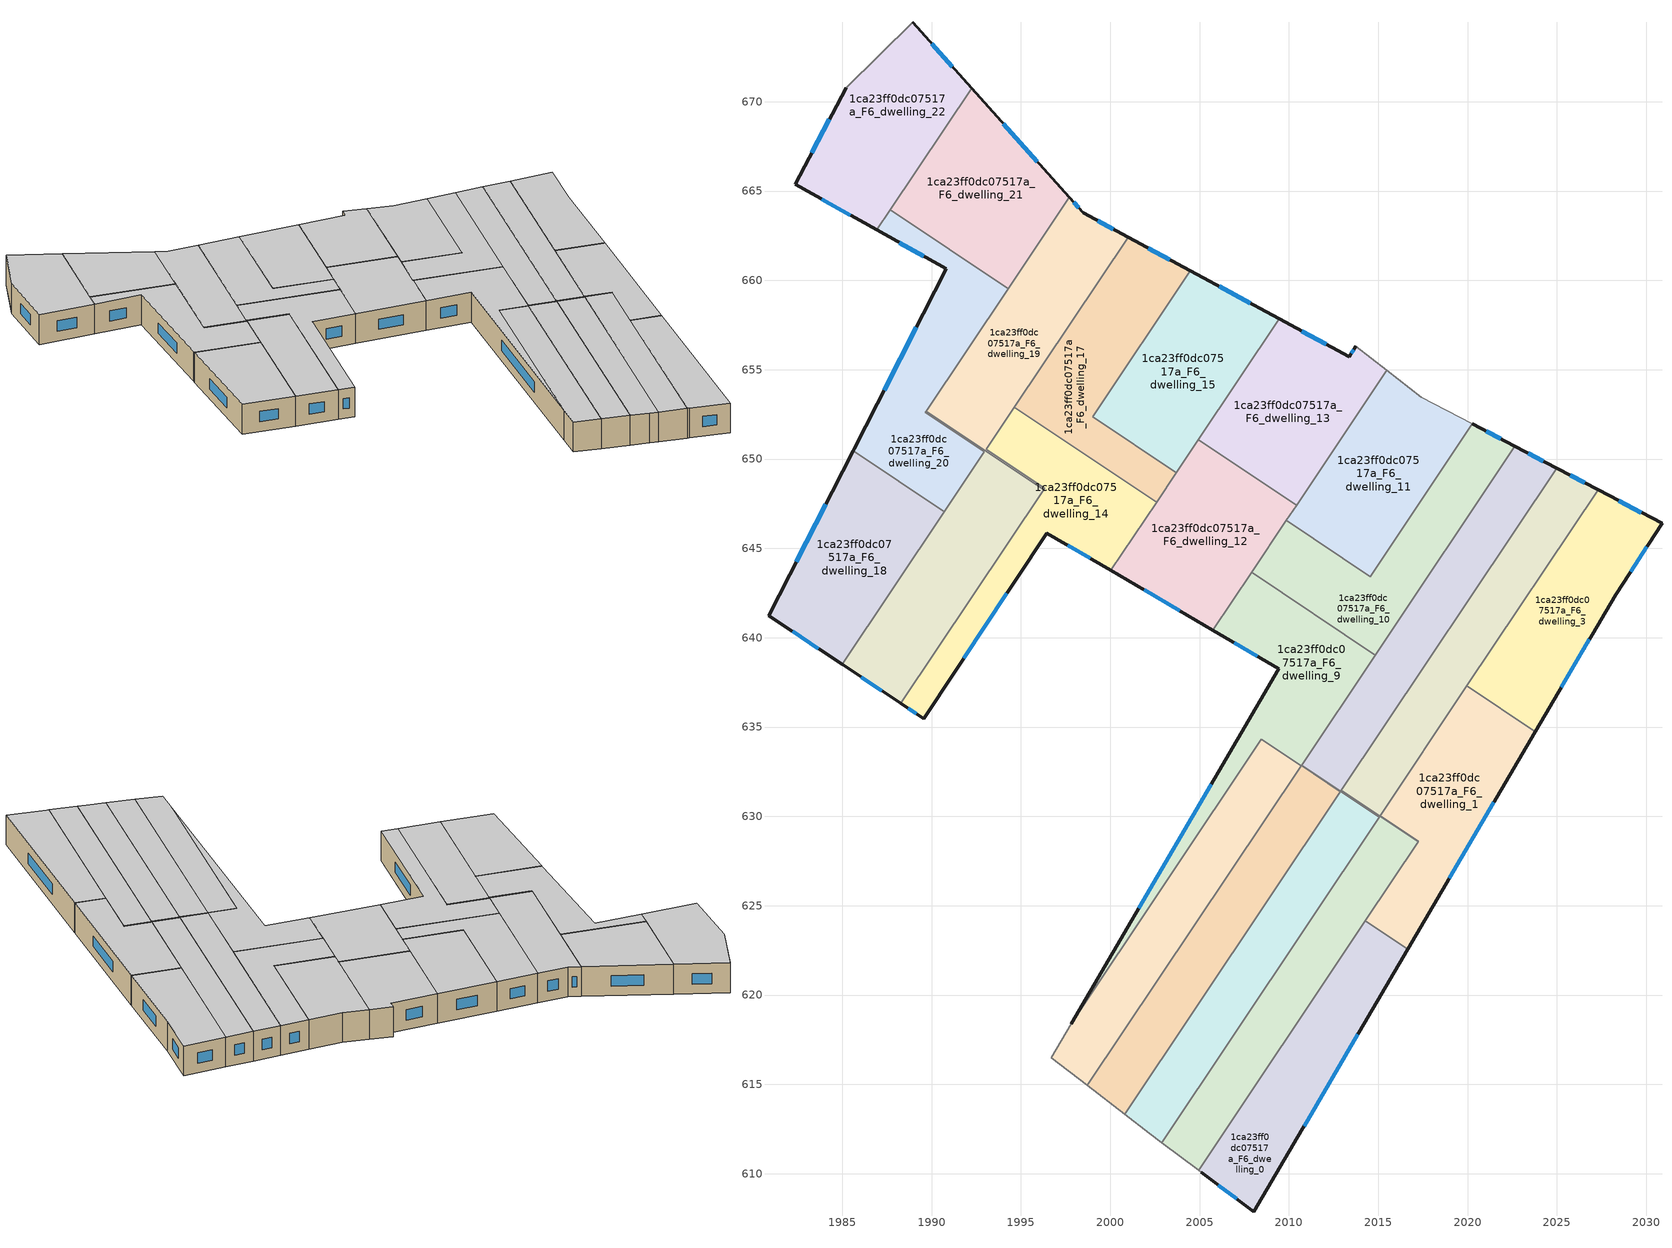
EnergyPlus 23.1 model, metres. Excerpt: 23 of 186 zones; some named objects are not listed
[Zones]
1ca23ff0dc07517a_F6_dwelling_0
 floor to 1ca23ff0dc07517a_F5_dwelling_0 (EU_floor_Construction): 2016.66,622.58 2008.05,607.87 2005.09,610.09 2004.94,610.2 2014.29,624.17 z18
 wall outside (EU_wall_Construction): 2005.09,610.09 2008.05,607.87 2016.66,622.58 z18:21
 wall adiabatic (EU_wall_Construction): 2004.94,610.2 2005.09,610.09 z18:21
 wall to 1ca23ff0dc07517a_F6_dwelling_1 (EU_wall_Construction): 2016.66,622.58 2014.29,624.17 z18:21
 wall to 1ca23ff0dc07517a_F6_dwelling_2 (EU_wall_Construction): 2014.29,624.17 2004.94,610.2 z18:21
 window (EU_Window_Construction): 2010.85,612.65 2013.86,617.79 / 2006.05,609.37 2007.09,608.59 z18.98:20.02
 ceiling to 1ca23ff0dc07517a_F7_dwelling_0 (EU_floor_Construction): 2008.05,607.87 2016.66,622.58 2014.29,624.17 2004.94,610.2 2005.09,610.09 z21
1ca23ff0dc07517a_F6_dwelling_1
 floor to 1ca23ff0dc07517a_F5_dwelling_1 (EU_floor_Construction): 2023.79,634.74 2016.66,622.58 2014.29,624.17 2017.25,628.61 2015.11,630.04 2019.96,637.3 z18
 wall outside (EU_wall_Construction): 2016.66,622.58 2023.79,634.74 z18:21
 wall to 1ca23ff0dc07517a_F6_dwelling_5 (EU_wall_Construction): 2019.96,637.3 2015.11,630.04 2017.25,628.61 2017.23,628.58 z18:21
 wall to 1ca23ff0dc07517a_F6_dwelling_3 (EU_wall_Construction): 2023.79,634.74 2019.96,637.3 z18:21
 wall to 1ca23ff0dc07517a_F6_dwelling_2 (EU_wall_Construction): 2017.23,628.58 2014.28,624.17 z18:21
 window (EU_Window_Construction): 2018.98,626.53 2021.47,630.79 z18.98:20.02
 ceiling to 1ca23ff0dc07517a_F7_dwelling_1 (EU_floor_Construction): 2016.66,622.58 2023.79,634.74 2019.96,637.3 2015.11,630.04 2017.25,628.61 2014.29,624.17 z21
1ca23ff0dc07517a_F6_dwelling_10
 floor to 1ca23ff0dc07517a_F5_dwelling_10 (EU_floor_Construction): 2022.64,650.72 2014.82,639.03 2007.91,643.65 2009.86,646.57 2014.56,643.42 2020.27,651.96 z18
 wall outside (EU_wall_Construction): 2022.64,650.72 2020.27,651.96 z18:21
 wall to 1ca23ff0dc07517a_F6_dwelling_11 (EU_wall_Construction): 2020.27,651.96 2014.56,643.42 2009.86,646.57 z18:21
 wall to 1ca23ff0dc07517a_F6_dwelling_9 (EU_wall_Construction): 2007.91,643.65 2014.82,639.03 z18:21
 wall to 1ca23ff0dc07517a_F6_dwelling_7 (EU_wall_Construction): 2014.82,639.03 2022.64,650.72 z18:21
 wall to 1ca23ff0dc07517a_F6_dwelling_12 (EU_wall_Construction): 2009.86,646.57 2007.91,643.65 z18:21
 window (EU_Window_Construction): 2021.87,651.12 2021.04,651.56 z18.98:20.02
 ceiling to 1ca23ff0dc07517a_F7_dwelling_10 (EU_floor_Construction): 2014.82,639.03 2022.64,650.72 2020.27,651.96 2014.56,643.42 2009.86,646.57 2007.91,643.65 z21
1ca23ff0dc07517a_F6_dwelling_11
 floor to 1ca23ff0dc07517a_F5_dwelling_11 (EU_floor_Construction): 2020.27,651.96 2014.56,643.42 2009.86,646.57 2015.48,654.97 2017.41,653.47 z18
 wall adiabatic (EU_wall_Construction): 2020.27,651.96 2017.41,653.47 2015.48,654.97 z18:21
 wall to 1ca23ff0dc07517a_F6_dwelling_13 (EU_wall_Construction): 2015.48,654.97 2010.43,647.42 z18:21
 wall to 1ca23ff0dc07517a_F6_dwelling_12 (EU_wall_Construction): 2010.43,647.42 2009.86,646.57 z18:21
 ceiling to 1ca23ff0dc07517a_F7_dwelling_11 (EU_floor_Construction): 2014.56,643.42 2020.27,651.96 2017.41,653.47 2015.48,654.97 2009.86,646.57 z21
1ca23ff0dc07517a_F6_dwelling_12
 floor to 1ca23ff0dc07517a_F5_dwelling_12 (EU_floor_Construction): 2010.43,647.42 2005.75,640.42 2000.04,643.76 2004.94,651.09 z18
 wall outside (EU_wall_Construction): 2000.04,643.76 2005.75,640.42 z18:21
 wall to 1ca23ff0dc07517a_F6_dwelling_13 (EU_wall_Construction): 2010.43,647.42 2004.94,651.09 z18:21
 wall to 1ca23ff0dc07517a_F6_dwelling_14 (EU_wall_Construction): 2002.6,647.59 2000.04,643.76 z18:21
 wall to 1ca23ff0dc07517a_F6_dwelling_17 (EU_wall_Construction): 2003.7,649.24 2002.6,647.59 z18:21
 wall to 1ca23ff0dc07517a_F6_dwelling_9 (EU_wall_Construction): 2005.75,640.42 2007.91,643.65 z18:21
 wall to 1ca23ff0dc07517a_F6_dwelling_15 (EU_wall_Construction): 2004.94,651.09 2003.7,649.24 z18:21
 window (EU_Window_Construction): 2001.9,642.68 2003.89,641.51 z18.98:20.02
 ceiling to 1ca23ff0dc07517a_F7_dwelling_12 (EU_floor_Construction): 2005.75,640.42 2010.43,647.42 2004.94,651.09 2000.04,643.76 z21
1ca23ff0dc07517a_F6_dwelling_13
 floor to 1ca23ff0dc07517a_F5_dwelling_13 (EU_floor_Construction): 2013.74,656.32 2015.48,654.97 2010.43,647.42 2004.94,651.09 2009.46,657.85 2013.38,655.74 z18
 wall outside (EU_wall_Construction): 2013.74,656.32 2013.38,655.74 2009.46,657.85 z18:21
 wall adiabatic (EU_wall_Construction): 2015.48,654.97 2013.74,656.32 z18:21
 wall to 1ca23ff0dc07517a_F6_dwelling_15 (EU_wall_Construction): 2009.46,657.85 2004.94,651.09 z18:21
 window (EU_Window_Construction): 2012.1,656.42 2010.73,657.16 / 2013.62,656.13 2013.5,655.93 z18.98:20.02
 ceiling to 1ca23ff0dc07517a_F7_dwelling_13 (EU_floor_Construction): 2010.43,647.42 2015.48,654.97 2013.74,656.32 2013.38,655.74 2009.46,657.85 2004.94,651.09 z21
1ca23ff0dc07517a_F6_dwelling_14
 floor to 1ca23ff0dc07517a_F5_dwelling_14 (EU_floor_Construction): 2002.6,647.59 2000.04,643.76 1996.45,645.86 1989.56,635.48 1988.28,636.33 1996.32,648.36 1993.06,650.54 1994.64,652.91 z18
 wall outside (EU_wall_Construction): 1988.28,636.33 1989.56,635.48 1996.45,645.86 2000.04,643.76 z18:21
 wall to 1ca23ff0dc07517a_F6_dwelling_19 (EU_wall_Construction): 1994.64,652.91 1993.06,650.54 1996.32,648.36 1996.28,648.29 z18:21
 wall to 1ca23ff0dc07517a_F6_dwelling_17 (EU_wall_Construction): 2002.6,647.59 1994.64,652.91 z18:21
 wall to 1ca23ff0dc07517a_F6_dwelling_16 (EU_wall_Construction): 1996.28,648.29 1988.28,636.33 z18:21
 window (EU_Window_Construction): 1991.8,638.85 1994.21,642.48 / 1988.7,636.05 1989.14,635.75 / 1997.62,645.18 1998.87,644.44 z18.98:20.02
 ceiling to 1ca23ff0dc07517a_F7_dwelling_14 (EU_floor_Construction): 2000.04,643.76 2002.6,647.59 1994.64,652.91 1993.06,650.54 1996.32,648.36 1988.28,636.33 1989.56,635.48 1996.45,645.86 z21
1ca23ff0dc07517a_F6_dwelling_15
 floor to 1ca23ff0dc07517a_F5_dwelling_15 (EU_floor_Construction): 2009.46,657.85 2003.7,649.24 1999.01,652.37 2004.47,660.54 z18
 wall outside (EU_wall_Construction): 2009.46,657.85 2004.47,660.54 z18:21
 wall to 1ca23ff0dc07517a_F6_dwelling_17 (EU_wall_Construction): 2004.47,660.54 1999.01,652.37 2003.7,649.24 z18:21
 window (EU_Window_Construction): 2007.84,658.73 2006.1,659.67 z18.98:20.02
 ceiling to 1ca23ff0dc07517a_F7_dwelling_15 (EU_floor_Construction): 2003.7,649.24 2009.46,657.85 2004.47,660.54 1999.01,652.37 z21
1ca23ff0dc07517a_F6_dwelling_16
 floor to 1ca23ff0dc07517a_F5_dwelling_16 (EU_floor_Construction): 1992.97,650.41 1989.66,652.62 1989.71,652.68 1996.28,648.29 1988.28,636.33 1985.01,638.51 z18
 wall outside (EU_wall_Construction): 1985.01,638.51 1988.28,636.33 z18:21
 wall to 1ca23ff0dc07517a_F6_dwelling_20 (EU_wall_Construction): 1989.71,652.68 1989.66,652.62 1992.97,650.41 1990.72,647.05 z18:21
 wall to 1ca23ff0dc07517a_F6_dwelling_19 (EU_wall_Construction): 1996.28,648.29 1989.71,652.68 z18:21
 wall to 1ca23ff0dc07517a_F6_dwelling_18 (EU_wall_Construction): 1990.72,647.05 1985.01,638.51 z18:21
 window (EU_Window_Construction): 1986.07,637.8 1987.22,637.04 z18.98:20.02
 ceiling to 1ca23ff0dc07517a_F7_dwelling_16 (EU_floor_Construction): 1988.28,636.33 1996.28,648.29 1989.71,652.68 1989.66,652.62 1992.97,650.41 1985.01,638.51 z21
1ca23ff0dc07517a_F6_dwelling_17
 floor to 1ca23ff0dc07517a_F5_dwelling_17 (EU_floor_Construction): 2004.47,660.54 1999.01,652.37 2003.7,649.24 2002.6,647.59 1994.64,652.91 2001,662.42 z18
 wall outside (EU_wall_Construction): 2004.47,660.54 2001,662.42 z18:21
 wall to 1ca23ff0dc07517a_F6_dwelling_19 (EU_wall_Construction): 2001,662.42 1994.64,652.91 z18:21
 window (EU_Window_Construction): 2003.34,661.15 2002.13,661.81 z18.98:20.02
 ceiling to 1ca23ff0dc07517a_F7_dwelling_17 (EU_floor_Construction): 2003.7,649.24 1999.01,652.37 2004.47,660.54 2001,662.42 1994.64,652.91 2002.6,647.59 z21
1ca23ff0dc07517a_F6_dwelling_18
 floor to 1ca23ff0dc07517a_F5_dwelling_18 (EU_floor_Construction): 1990.72,647.05 1985.01,638.51 1980.91,641.24 1985.62,650.46 z18
 wall outside (EU_wall_Construction): 1985.62,650.46 1980.91,641.24 1985.01,638.51 z18:21
 wall to 1ca23ff0dc07517a_F6_dwelling_20 (EU_wall_Construction): 1990.72,647.05 1985.62,650.46 z18:21
 window (EU_Window_Construction): 1984.09,647.46 1982.44,644.24 / 1982.24,640.35 1983.67,639.39 z18.98:20.02
 ceiling to 1ca23ff0dc07517a_F7_dwelling_18 (EU_floor_Construction): 1985.01,638.51 1990.72,647.05 1985.62,650.46 1980.91,641.24 z21
1ca23ff0dc07517a_F6_dwelling_19
 floor to 1ca23ff0dc07517a_F5_dwelling_19 (EU_floor_Construction): 2001,662.42 1993.06,650.54 1996.32,648.36 1996.28,648.29 1989.71,652.68 1997.71,664.64 1998.48,663.78 z18
 wall outside (EU_wall_Construction): 2001,662.42 1998.48,663.78 1997.71,664.64 z18:21
 wall to 1ca23ff0dc07517a_F6_dwelling_20 (EU_wall_Construction): 1994.29,659.53 1989.71,652.68 z18:21
 wall to 1ca23ff0dc07517a_F6_dwelling_21 (EU_wall_Construction): 1997.71,664.64 1994.29,659.53 z18:21
 window (EU_Window_Construction): 1998.23,664.06 1997.96,664.36 / 2000.18,662.86 1999.3,663.34 z18.98:20.02
 ceiling to 1ca23ff0dc07517a_F7_dwelling_19 (EU_floor_Construction): 1996.32,648.36 1993.06,650.54 2001,662.42 1998.48,663.78 1997.71,664.64 1989.71,652.68 1996.28,648.29 z21
1ca23ff0dc07517a_F6_dwelling_2
 floor to 1ca23ff0dc07517a_F5_dwelling_2 (EU_floor_Construction): 2015.07,629.99 2012.91,631.43 2012.93,631.46 2017.23,628.58 2004.94,610.2 2002.87,611.75 z18
 wall to 1ca23ff0dc07517a_F6_dwelling_7 (EU_wall_Construction): 2012.93,631.46 2012.91,631.43 2015.07,629.99 2015.06,629.97 z18:21
 wall to 1ca23ff0dc07517a_F6_dwelling_5 (EU_wall_Construction): 2017.23,628.58 2012.93,631.46 z18:21
 wall adiabatic (EU_wall_Construction): 2002.87,611.75 2004.94,610.2 z18:21
 wall to 1ca23ff0dc07517a_F6_dwelling_4 (EU_wall_Construction): 2015.06,629.97 2002.87,611.75 z18:21
 ceiling to 1ca23ff0dc07517a_F7_dwelling_2 (EU_floor_Construction): 2004.94,610.2 2017.23,628.58 2012.93,631.46 2012.91,631.43 2015.07,629.99 2002.87,611.75 z21
1ca23ff0dc07517a_F6_dwelling_20
 floor to 1ca23ff0dc07517a_F5_dwelling_20 (EU_floor_Construction): 1994.29,659.53 1989.66,652.62 1992.97,650.41 1990.72,647.05 1985.62,650.46 1985.67,650.57 1990.82,660.64 1986.94,662.82 1987.69,663.95 z18
 wall outside (EU_wall_Construction): 1986.94,662.82 1990.82,660.64 1985.67,650.57 1985.62,650.46 z18:21
 wall to 1ca23ff0dc07517a_F6_dwelling_21 (EU_wall_Construction): 1994.29,659.53 1987.69,663.95 z18:21
 wall to 1ca23ff0dc07517a_F6_dwelling_22 (EU_wall_Construction): 1987.69,663.95 1986.94,662.82 z18:21
 window (EU_Window_Construction): 1989.15,657.36 1987.35,653.84 / 1988.2,662.11 1989.56,661.35 z18.98:20.02
 ceiling to 1ca23ff0dc07517a_F7_dwelling_20 (EU_floor_Construction): 1990.72,647.05 1992.97,650.41 1989.66,652.62 1994.29,659.53 1987.69,663.95 1986.94,662.82 1990.82,660.64 1985.67,650.57 1985.62,650.46 z21
1ca23ff0dc07517a_F6_dwelling_21
 floor to 1ca23ff0dc07517a_F5_dwelling_21 (EU_floor_Construction): 1992.24,670.75 1997.71,664.64 1994.29,659.53 1987.69,663.95 z18
 wall outside (EU_wall_Construction): 1997.71,664.64 1992.24,670.75 z18:21
 wall to 1ca23ff0dc07517a_F6_dwelling_22 (EU_wall_Construction): 1992.24,670.75 1987.69,663.95 z18:21
 window (EU_Window_Construction): 1995.93,666.63 1994.02,668.77 z18.98:20.02
 ceiling to 1ca23ff0dc07517a_F7_dwelling_21 (EU_floor_Construction): 1994.29,659.53 1997.71,664.64 1992.24,670.75 1987.69,663.95 z21
1ca23ff0dc07517a_F6_dwelling_22
 floor to 1ca23ff0dc07517a_F5_dwelling_22 (EU_floor_Construction): 1988.94,674.45 1992.24,670.75 1986.94,662.82 1982.36,665.39 1985.21,670.79 z18
 wall outside (EU_wall_Construction): 1992.24,670.75 1988.94,674.45 / 1985.21,670.79 1982.36,665.39 1986.94,662.82 z18:21
 wall adiabatic (EU_wall_Construction): 1988.94,674.45 1985.21,670.79 z18:21
 window (EU_Window_Construction): 1991.17,671.96 1990.01,673.25 / 1983.85,664.55 1985.45,663.66 / 1984.29,669.03 1983.29,667.14 z18.98:20.02
 ceiling to 1ca23ff0dc07517a_F7_dwelling_22 (EU_floor_Construction): 1986.94,662.82 1992.24,670.75 1988.94,674.45 1985.21,670.79 1982.36,665.39 z21
1ca23ff0dc07517a_F6_dwelling_3
 floor to 1ca23ff0dc07517a_F5_dwelling_3 (EU_floor_Construction): 2030.88,646.4 2028.28,642.41 2023.79,634.74 2019.96,637.3 2027.3,648.28 z18
 wall outside (EU_wall_Construction): 2023.79,634.74 2028.28,642.41 2030.88,646.4 2027.3,648.28 z18:21
 wall to 1ca23ff0dc07517a_F6_dwelling_5 (EU_wall_Construction): 2027.3,648.28 2019.96,637.3 z18:21
 window (EU_Window_Construction): 2029.13,643.7 2030.04,645.1 / 2025.25,637.23 2026.82,639.91 / 2029.72,647.01 2028.47,647.66 z18.98:20.02
 ceiling to 1ca23ff0dc07517a_F7_dwelling_3 (EU_floor_Construction): 2023.79,634.74 2028.28,642.41 2030.88,646.4 2027.3,648.28 2019.96,637.3 z21
1ca23ff0dc07517a_F6_dwelling_4
 floor to 1ca23ff0dc07517a_F5_dwelling_4 (EU_floor_Construction): 2012.88,631.39 2010.69,632.85 2010.71,632.87 2015.06,629.96 2002.87,611.75 2002.19,612.26 2000.8,613.33 z18
 wall adiabatic (EU_wall_Construction): 2000.8,613.33 2002.19,612.26 2002.87,611.75 z18:21
 wall to 1ca23ff0dc07517a_F6_dwelling_6 (EU_wall_Construction): 2010.69,632.85 2012.88,631.39 2000.8,613.33 z18:21
 wall to 1ca23ff0dc07517a_F6_dwelling_7 (EU_wall_Construction): 2015.06,629.96 2010.71,632.87 z18:21
 wall to 1ca23ff0dc07517a_F6_dwelling_9 (EU_wall_Construction): 2010.71,632.87 2010.69,632.85 z18:21
 ceiling to 1ca23ff0dc07517a_F7_dwelling_4 (EU_floor_Construction): 2002.87,611.75 2015.06,629.96 2010.71,632.87 2010.69,632.85 2012.88,631.39 2000.8,613.33 2002.19,612.26 z21
1ca23ff0dc07517a_F6_dwelling_5
 floor to 1ca23ff0dc07517a_F5_dwelling_5 (EU_floor_Construction): 2027.3,648.28 2015.11,630.04 2017.25,628.61 2017.23,628.58 2012.93,631.46 2024.99,649.49 z18
 wall outside (EU_wall_Construction): 2027.3,648.28 2024.99,649.49 z18:21
 wall to 1ca23ff0dc07517a_F6_dwelling_7 (EU_wall_Construction): 2024.99,649.49 2012.93,631.46 z18:21
 window (EU_Window_Construction): 2026.55,648.67 2025.74,649.09 z18.98:20.02
 ceiling to 1ca23ff0dc07517a_F7_dwelling_5 (EU_floor_Construction): 2017.25,628.61 2015.11,630.04 2027.3,648.28 2024.99,649.49 2012.93,631.46 2017.23,628.58 z21
1ca23ff0dc07517a_F6_dwelling_6
 floor to 1ca23ff0dc07517a_F5_dwelling_6 (EU_floor_Construction): 2012.88,631.39 2000.8,613.33 1998.72,614.95 2010.69,632.85 z18
 wall adiabatic (EU_wall_Construction): 1998.72,614.95 2000.8,613.33 z18:21
 wall to 1ca23ff0dc07517a_F6_dwelling_8 (EU_wall_Construction): 2010.68,632.83 1998.72,614.95 z18:21
 wall to 1ca23ff0dc07517a_F6_dwelling_9 (EU_wall_Construction): 2010.69,632.85 2010.68,632.83 z18:21
 ceiling to 1ca23ff0dc07517a_F7_dwelling_6 (EU_floor_Construction): 2000.8,613.33 2012.88,631.39 2010.69,632.85 1998.72,614.95 z21
1ca23ff0dc07517a_F6_dwelling_7
 floor to 1ca23ff0dc07517a_F5_dwelling_7 (EU_floor_Construction): 2024.99,649.49 2012.91,631.43 2015.07,629.99 2015.06,629.96 2010.71,632.87 2022.64,650.72 z18
 wall outside (EU_wall_Construction): 2024.99,649.49 2022.64,650.72 z18:21
 wall to 1ca23ff0dc07517a_F6_dwelling_9 (EU_wall_Construction): 2014.82,639.03 2010.71,632.87 z18:21
 window (EU_Window_Construction): 2024.22,649.89 2023.41,650.32 z18.98:20.02
 ceiling to 1ca23ff0dc07517a_F7_dwelling_7 (EU_floor_Construction): 2015.07,629.99 2012.91,631.43 2024.99,649.49 2022.64,650.72 2010.71,632.87 2015.06,629.96 z21
1ca23ff0dc07517a_F6_dwelling_8
 floor to 1ca23ff0dc07517a_F5_dwelling_8 (EU_floor_Construction): 2010.68,632.83 1998.72,614.95 1996.71,616.5 1997.83,618.4 2008.47,634.32 z18
 wall adiabatic (EU_wall_Construction): 1997.83,618.4 1996.71,616.5 1998.72,614.95 z18:21
 wall to 1ca23ff0dc07517a_F6_dwelling_9 (EU_wall_Construction): 2010.68,632.83 2008.47,634.32 1997.83,618.4 z18:21
 ceiling to 1ca23ff0dc07517a_F7_dwelling_8 (EU_floor_Construction): 1998.72,614.95 2010.68,632.83 2008.47,634.32 1997.83,618.4 1996.71,616.5 z21
1ca23ff0dc07517a_F6_dwelling_9
 floor to 1ca23ff0dc07517a_F5_dwelling_9 (EU_floor_Construction): 2014.82,639.03 2010.68,632.83 2008.47,634.32 1997.83,618.4 2009.44,638.27 2005.75,640.42 2007.91,643.65 z18
 wall outside (EU_wall_Construction): 2005.75,640.42 2009.44,638.27 1997.83,618.4 z18:21
 window (EU_Window_Construction): 2005.66,631.81 2001.6,624.86 / 2006.95,639.72 2008.24,638.97 z18.98:20.02
 ceiling to 1ca23ff0dc07517a_F7_dwelling_9 (EU_floor_Construction): 2010.68,632.83 2014.82,639.03 2007.91,643.65 2005.75,640.42 2009.44,638.27 1997.83,618.4 2008.47,634.32 z21
[Building]
EU S2 Campaign: North Axis=0; Terrain=City; Solar Distribution=FullExterior
[Site:Location]
Bologna: Latitude=44.5; Longitude=11.25; Time Zone=1; Elevation=37
[SizingPeriod:WeatherFileDays]
AnnualSizingPeriod: Begin Month=1; Begin Day of Month=1; End Month=12; End Day of Month=31; Day of Week for Start Day=Monday; Use Weather File Daylight Saving Period=No; Use Weather File Rain and Snow Indicators=No
[MATERIAL]
EU_InternalMass_Material: Roughness=MediumRough; Thickness=0.1; Conductivity=1; Density=1800; Specific Heat=900; Thermal Absorptance=0.9; Solar Absorptance=0.7; Visible Absorptance=0.7
[MATERIAL:NOMASS] Roughness=MediumRough; Thermal Absorptance=0.9; Solar Absorptance=0.7; Visible Absorptance=0.7
Name | Thermal Resistance
EU_wall_NoMass | 0.905828
EU_floor_NoMass | 0.67114
[WINDOWMATERIAL:SIMPLEGLAZINGSYSTEM]
EU_Window_SimpleGlazing: UFactor=4.52486; Solar Heat Gain Coefficient=0.85; Visible Transmittance=0.85
[CONSTRUCTION]
EU_wall_Construction: EU_wall_NoMass
EU_floor_Construction: EU_floor_NoMass
EU_Window_Construction: EU_Window_SimpleGlazing
EU_InternalMass_Construction: EU_InternalMass_Material
[ZONE] Type=1; Multiplier=1; Ceiling Height=autocalculate; Floor Area=autocalculate; Part of Total Floor Area=Yes
Name | Volume
1ca23ff0dc07517a_F6_dwelling_0 | 170.711
1ca23ff0dc07517a_F6_dwelling_1 | 170.751
1ca23ff0dc07517a_F6_dwelling_10 | 170.74
1ca23ff0dc07517a_F6_dwelling_11 | 170.736
1ca23ff0dc07517a_F6_dwelling_12 | 170.738
1ca23ff0dc07517a_F6_dwelling_13 | 170.731
1ca23ff0dc07517a_F6_dwelling_14; 1ca23ff0dc07517a_F6_dwelling_4 | 170.739
1ca23ff0dc07517a_F6_dwelling_15; 1ca23ff0dc07517a_F6_dwelling_17 | 170.725
1ca23ff0dc07517a_F6_dwelling_16 | 170.727
1ca23ff0dc07517a_F6_dwelling_18 | 170.722
1ca23ff0dc07517a_F6_dwelling_19 | 170.73
1ca23ff0dc07517a_F6_dwelling_2 | 170.746
1ca23ff0dc07517a_F6_dwelling_20 | 170.728
1ca23ff0dc07517a_F6_dwelling_21 | 170.745
1ca23ff0dc07517a_F6_dwelling_22 | 170.733
1ca23ff0dc07517a_F6_dwelling_3 | 170.75
1ca23ff0dc07517a_F6_dwelling_5 | 170.724
1ca23ff0dc07517a_F6_dwelling_6 | 170.71
1ca23ff0dc07517a_F6_dwelling_7 | 170.704
1ca23ff0dc07517a_F6_dwelling_8 | 170.747
1ca23ff0dc07517a_F6_dwelling_9 | 170.758
[INTERNALMASS] Construction=EU_InternalMass_Construction
Name | Zone or ZoneList | Surface Area
1ca23ff0dc07517a_F6_dwelling_0_EU_InternalMass | 1ca23ff0dc07517a_F6_dwelling_0 | 56.9029
1ca23ff0dc07517a_F6_dwelling_1_EU_InternalMass | 1ca23ff0dc07517a_F6_dwelling_1 | 56.9168
1ca23ff0dc07517a_F6_dwelling_2_EU_InternalMass | 1ca23ff0dc07517a_F6_dwelling_2 | 56.9149
1ca23ff0dc07517a_F6_dwelling_3_EU_InternalMass | 1ca23ff0dc07517a_F6_dwelling_3 | 56.9162
1ca23ff0dc07517a_F6_dwelling_4_EU_InternalMass | 1ca23ff0dc07517a_F6_dwelling_4 | 56.9127
1ca23ff0dc07517a_F6_dwelling_5_EU_InternalMass | 1ca23ff0dc07517a_F6_dwelling_5 | 56.9082
1ca23ff0dc07517a_F6_dwelling_6_EU_InternalMass | 1ca23ff0dc07517a_F6_dwelling_6 | 56.9037
1ca23ff0dc07517a_F6_dwelling_7_EU_InternalMass | 1ca23ff0dc07517a_F6_dwelling_7 | 56.9021
1ca23ff0dc07517a_F6_dwelling_8_EU_InternalMass | 1ca23ff0dc07517a_F6_dwelling_8 | 56.9167
1ca23ff0dc07517a_F6_dwelling_9_EU_InternalMass | 1ca23ff0dc07517a_F6_dwelling_9 | 56.9181
1ca23ff0dc07517a_F6_dwelling_10_EU_InternalMass | 1ca23ff0dc07517a_F6_dwelling_10 | 56.9136
1ca23ff0dc07517a_F6_dwelling_11_EU_InternalMass | 1ca23ff0dc07517a_F6_dwelling_11 | 56.9126
1ca23ff0dc07517a_F6_dwelling_12_EU_InternalMass | 1ca23ff0dc07517a_F6_dwelling_12 | 56.9109
1ca23ff0dc07517a_F6_dwelling_13_EU_InternalMass | 1ca23ff0dc07517a_F6_dwelling_13 | 56.91
1ca23ff0dc07517a_F6_dwelling_14_EU_InternalMass | 1ca23ff0dc07517a_F6_dwelling_14 | 56.9136
1ca23ff0dc07517a_F6_dwelling_15_EU_InternalMass | 1ca23ff0dc07517a_F6_dwelling_15 | 56.9107
1ca23ff0dc07517a_F6_dwelling_16_EU_InternalMass | 1ca23ff0dc07517a_F6_dwelling_16 | 56.9086
1ca23ff0dc07517a_F6_dwelling_17_EU_InternalMass | 1ca23ff0dc07517a_F6_dwelling_17 | 56.9085
1ca23ff0dc07517a_F6_dwelling_18_EU_InternalMass | 1ca23ff0dc07517a_F6_dwelling_18 | 56.907
1ca23ff0dc07517a_F6_dwelling_19_EU_InternalMass | 1ca23ff0dc07517a_F6_dwelling_19 | 56.911
1ca23ff0dc07517a_F6_dwelling_20_EU_InternalMass | 1ca23ff0dc07517a_F6_dwelling_20 | 56.91
1ca23ff0dc07517a_F6_dwelling_21_EU_InternalMass | 1ca23ff0dc07517a_F6_dwelling_21 | 56.9156
1ca23ff0dc07517a_F6_dwelling_22_EU_InternalMass | 1ca23ff0dc07517a_F6_dwelling_22 | 56.9108
[OTHEREQUIPMENT] Fuel Type=Electricity; Design Level Calculation Method=Watts/Area; Power per Zone Floor Area=1; Fraction Latent=0; Fraction Radiant=0; Fraction Lost=0; Carbon Dioxide Generation Rate=0; EndUse Subcategory=EU_Step8_InternalGains
Name | Zone or ZoneList or Space or SpaceList | Schedule
EU_Step8_InternalGain_1ca23ff0dc07517a_F6_dwelling_0_f000 | 1ca23ff0dc07517a_F6_dwelling_0 | EU_Step8_GainSchedule_1ca23ff0dc07517a_F6_dwelling_0_f000
EU_Step8_InternalGain_1ca23ff0dc07517a_F6_dwelling_1_f000 | 1ca23ff0dc07517a_F6_dwelling_1 | EU_Step8_GainSchedule_1ca23ff0dc07517a_F6_dwelling_1_f000
EU_Step8_InternalGain_1ca23ff0dc07517a_F6_dwelling_2_f000 | 1ca23ff0dc07517a_F6_dwelling_2 | EU_Step8_GainSchedule_1ca23ff0dc07517a_F6_dwelling_2_f000
EU_Step8_InternalGain_1ca23ff0dc07517a_F6_dwelling_3_f000 | 1ca23ff0dc07517a_F6_dwelling_3 | EU_Step8_GainSchedule_1ca23ff0dc07517a_F6_dwelling_3_f000
EU_Step8_InternalGain_1ca23ff0dc07517a_F6_dwelling_4_f000 | 1ca23ff0dc07517a_F6_dwelling_4 | EU_Step8_GainSchedule_1ca23ff0dc07517a_F6_dwelling_4_f000
EU_Step8_InternalGain_1ca23ff0dc07517a_F6_dwelling_5_f000 | 1ca23ff0dc07517a_F6_dwelling_5 | EU_Step8_GainSchedule_1ca23ff0dc07517a_F6_dwelling_5_f000
EU_Step8_InternalGain_1ca23ff0dc07517a_F6_dwelling_6_f000 | 1ca23ff0dc07517a_F6_dwelling_6 | EU_Step8_GainSchedule_1ca23ff0dc07517a_F6_dwelling_6_f000
EU_Step8_InternalGain_1ca23ff0dc07517a_F6_dwelling_7_f000 | 1ca23ff0dc07517a_F6_dwelling_7 | EU_Step8_GainSchedule_1ca23ff0dc07517a_F6_dwelling_7_f000
EU_Step8_InternalGain_1ca23ff0dc07517a_F6_dwelling_8_f000 | 1ca23ff0dc07517a_F6_dwelling_8 | EU_Step8_GainSchedule_1ca23ff0dc07517a_F6_dwelling_8_f000
EU_Step8_InternalGain_1ca23ff0dc07517a_F6_dwelling_9_f000 | 1ca23ff0dc07517a_F6_dwelling_9 | EU_Step8_GainSchedule_1ca23ff0dc07517a_F6_dwelling_9_f000
EU_Step8_InternalGain_1ca23ff0dc07517a_F6_dwelling_10_f000 | 1ca23ff0dc07517a_F6_dwelling_10 | EU_Step8_GainSchedule_1ca23ff0dc07517a_F6_dwelling_10_f000
EU_Step8_InternalGain_1ca23ff0dc07517a_F6_dwelling_11_f000 | 1ca23ff0dc07517a_F6_dwelling_11 | EU_Step8_GainSchedule_1ca23ff0dc07517a_F6_dwelling_11_f000
EU_Step8_InternalGain_1ca23ff0dc07517a_F6_dwelling_12_f000 | 1ca23ff0dc07517a_F6_dwelling_12 | EU_Step8_GainSchedule_1ca23ff0dc07517a_F6_dwelling_12_f000
EU_Step8_InternalGain_1ca23ff0dc07517a_F6_dwelling_13_f000 | 1ca23ff0dc07517a_F6_dwelling_13 | EU_Step8_GainSchedule_1ca23ff0dc07517a_F6_dwelling_13_f000
EU_Step8_InternalGain_1ca23ff0dc07517a_F6_dwelling_14_f000 | 1ca23ff0dc07517a_F6_dwelling_14 | EU_Step8_GainSchedule_1ca23ff0dc07517a_F6_dwelling_14_f000
EU_Step8_InternalGain_1ca23ff0dc07517a_F6_dwelling_15_f000 | 1ca23ff0dc07517a_F6_dwelling_15 | EU_Step8_GainSchedule_1ca23ff0dc07517a_F6_dwelling_15_f000
EU_Step8_InternalGain_1ca23ff0dc07517a_F6_dwelling_16_f000 | 1ca23ff0dc07517a_F6_dwelling_16 | EU_Step8_GainSchedule_1ca23ff0dc07517a_F6_dwelling_16_f000
EU_Step8_InternalGain_1ca23ff0dc07517a_F6_dwelling_17_f000 | 1ca23ff0dc07517a_F6_dwelling_17 | EU_Step8_GainSchedule_1ca23ff0dc07517a_F6_dwelling_17_f000
EU_Step8_InternalGain_1ca23ff0dc07517a_F6_dwelling_18_f000 | 1ca23ff0dc07517a_F6_dwelling_18 | EU_Step8_GainSchedule_1ca23ff0dc07517a_F6_dwelling_18_f000
EU_Step8_InternalGain_1ca23ff0dc07517a_F6_dwelling_19_f000 | 1ca23ff0dc07517a_F6_dwelling_19 | EU_Step8_GainSchedule_1ca23ff0dc07517a_F6_dwelling_19_f000
EU_Step8_InternalGain_1ca23ff0dc07517a_F6_dwelling_20_f000 | 1ca23ff0dc07517a_F6_dwelling_20 | EU_Step8_GainSchedule_1ca23ff0dc07517a_F6_dwelling_20_f000
EU_Step8_InternalGain_1ca23ff0dc07517a_F6_dwelling_21_f000 | 1ca23ff0dc07517a_F6_dwelling_21 | EU_Step8_GainSchedule_1ca23ff0dc07517a_F6_dwelling_21_f000
EU_Step8_InternalGain_1ca23ff0dc07517a_F6_dwelling_22_f000 | 1ca23ff0dc07517a_F6_dwelling_22 | EU_Step8_GainSchedule_1ca23ff0dc07517a_F6_dwelling_22_f000
[ZONEVENTILATION:DESIGNFLOWRATE] Schedule=EU_AlwaysOn; Design Flow Rate Calculation Method=AirChanges/Hour; Air Changes per Hour=0.73129; Ventilation Type=Natural; Fan Pressure Rise=0; Fan Total Efficiency=1; Constant Term Coefficient=1; Temperature Term Coefficient=0; Velocity Term Coefficient=0; Velocity Squared Term Coefficient=0; Minimum Indoor Temperature=-100; Maximum Indoor Temperature=100; Delta Temperature=-100; Minimum Outdoor Temperature=-100; Maximum Outdoor Temperature=100; Maximum Wind Speed=40
Name | Zone or ZoneList or Space or SpaceList
EU_ConstantAir_1ca23ff0dc07517a_F6_dwelling_0 | 1ca23ff0dc07517a_F6_dwelling_0
EU_ConstantAir_1ca23ff0dc07517a_F6_dwelling_1 | 1ca23ff0dc07517a_F6_dwelling_1
EU_ConstantAir_1ca23ff0dc07517a_F6_dwelling_2 | 1ca23ff0dc07517a_F6_dwelling_2
EU_ConstantAir_1ca23ff0dc07517a_F6_dwelling_3 | 1ca23ff0dc07517a_F6_dwelling_3
EU_ConstantAir_1ca23ff0dc07517a_F6_dwelling_4 | 1ca23ff0dc07517a_F6_dwelling_4
EU_ConstantAir_1ca23ff0dc07517a_F6_dwelling_5 | 1ca23ff0dc07517a_F6_dwelling_5
EU_ConstantAir_1ca23ff0dc07517a_F6_dwelling_6 | 1ca23ff0dc07517a_F6_dwelling_6
EU_ConstantAir_1ca23ff0dc07517a_F6_dwelling_7 | 1ca23ff0dc07517a_F6_dwelling_7
EU_ConstantAir_1ca23ff0dc07517a_F6_dwelling_8 | 1ca23ff0dc07517a_F6_dwelling_8
EU_ConstantAir_1ca23ff0dc07517a_F6_dwelling_9 | 1ca23ff0dc07517a_F6_dwelling_9
EU_ConstantAir_1ca23ff0dc07517a_F6_dwelling_10 | 1ca23ff0dc07517a_F6_dwelling_10
EU_ConstantAir_1ca23ff0dc07517a_F6_dwelling_11 | 1ca23ff0dc07517a_F6_dwelling_11
EU_ConstantAir_1ca23ff0dc07517a_F6_dwelling_12 | 1ca23ff0dc07517a_F6_dwelling_12
EU_ConstantAir_1ca23ff0dc07517a_F6_dwelling_13 | 1ca23ff0dc07517a_F6_dwelling_13
EU_ConstantAir_1ca23ff0dc07517a_F6_dwelling_14 | 1ca23ff0dc07517a_F6_dwelling_14
EU_ConstantAir_1ca23ff0dc07517a_F6_dwelling_15 | 1ca23ff0dc07517a_F6_dwelling_15
EU_ConstantAir_1ca23ff0dc07517a_F6_dwelling_16 | 1ca23ff0dc07517a_F6_dwelling_16
EU_ConstantAir_1ca23ff0dc07517a_F6_dwelling_17 | 1ca23ff0dc07517a_F6_dwelling_17
EU_ConstantAir_1ca23ff0dc07517a_F6_dwelling_18 | 1ca23ff0dc07517a_F6_dwelling_18
EU_ConstantAir_1ca23ff0dc07517a_F6_dwelling_19 | 1ca23ff0dc07517a_F6_dwelling_19
EU_ConstantAir_1ca23ff0dc07517a_F6_dwelling_20 | 1ca23ff0dc07517a_F6_dwelling_20
EU_ConstantAir_1ca23ff0dc07517a_F6_dwelling_21 | 1ca23ff0dc07517a_F6_dwelling_21
EU_ConstantAir_1ca23ff0dc07517a_F6_dwelling_22 | 1ca23ff0dc07517a_F6_dwelling_22
[HVACTEMPLATE:ZONE:IDEALLOADSAIRSYSTEM] System Availability Schedule=EU_AlwaysOn; Maximum Heating Supply Air Temperature=50; Minimum Cooling Supply Air Temperature=13; Maximum Heating Supply Air Humidity Ratio=0.0156; Minimum Cooling Supply Air Humidity Ratio=0.0077; Heating Limit=NoLimit; Cooling Limit=NoLimit; Heating Availability Schedule=EU_AlwaysOn; Cooling Availability Schedule=EU_CoolingOff; Dehumidification Control Type=ConstantSensibleHeatRatio; Cooling Sensible Heat Ratio=0.7; Dehumidification Setpoint=60; Humidification Control Type=None; Humidification Setpoint=30; Outdoor Air Method=None; Outdoor Air Flow Rate per Person=0.00944; Outdoor Air Flow Rate per Zone Floor Area=0; Outdoor Air Flow Rate per Zone=0; Demand Controlled Ventilation Type=None; Outdoor Air Economizer Type=NoEconomizer; Heat Recovery Type=None; Sensible Heat Recovery Effectiveness=0.7; Latent Heat Recovery Effectiveness=0.65
Name | Template Thermostat
1ca23ff0dc07517a_F6_dwelling_0 | EU_HeatOnly_1ca23ff0dc07517a_F6_dwelling_0
1ca23ff0dc07517a_F6_dwelling_1 | EU_HeatOnly_1ca23ff0dc07517a_F6_dwelling_1
1ca23ff0dc07517a_F6_dwelling_2 | EU_HeatOnly_1ca23ff0dc07517a_F6_dwelling_2
1ca23ff0dc07517a_F6_dwelling_3 | EU_HeatOnly_1ca23ff0dc07517a_F6_dwelling_3
1ca23ff0dc07517a_F6_dwelling_4 | EU_HeatOnly_1ca23ff0dc07517a_F6_dwelling_4
1ca23ff0dc07517a_F6_dwelling_5 | EU_HeatOnly_1ca23ff0dc07517a_F6_dwelling_5
1ca23ff0dc07517a_F6_dwelling_6 | EU_HeatOnly_1ca23ff0dc07517a_F6_dwelling_6
1ca23ff0dc07517a_F6_dwelling_7 | EU_HeatOnly_1ca23ff0dc07517a_F6_dwelling_7
1ca23ff0dc07517a_F6_dwelling_8 | EU_HeatOnly_1ca23ff0dc07517a_F6_dwelling_8
1ca23ff0dc07517a_F6_dwelling_9 | EU_HeatOnly_1ca23ff0dc07517a_F6_dwelling_9
1ca23ff0dc07517a_F6_dwelling_10 | EU_HeatOnly_1ca23ff0dc07517a_F6_dwelling_10
1ca23ff0dc07517a_F6_dwelling_11 | EU_HeatOnly_1ca23ff0dc07517a_F6_dwelling_11
1ca23ff0dc07517a_F6_dwelling_12 | EU_HeatOnly_1ca23ff0dc07517a_F6_dwelling_12
1ca23ff0dc07517a_F6_dwelling_13 | EU_HeatOnly_1ca23ff0dc07517a_F6_dwelling_13
1ca23ff0dc07517a_F6_dwelling_14 | EU_HeatOnly_1ca23ff0dc07517a_F6_dwelling_14
1ca23ff0dc07517a_F6_dwelling_15 | EU_HeatOnly_1ca23ff0dc07517a_F6_dwelling_15
1ca23ff0dc07517a_F6_dwelling_16 | EU_HeatOnly_1ca23ff0dc07517a_F6_dwelling_16
1ca23ff0dc07517a_F6_dwelling_17 | EU_HeatOnly_1ca23ff0dc07517a_F6_dwelling_17
1ca23ff0dc07517a_F6_dwelling_18 | EU_HeatOnly_1ca23ff0dc07517a_F6_dwelling_18
1ca23ff0dc07517a_F6_dwelling_19 | EU_HeatOnly_1ca23ff0dc07517a_F6_dwelling_19
1ca23ff0dc07517a_F6_dwelling_20 | EU_HeatOnly_1ca23ff0dc07517a_F6_dwelling_20
1ca23ff0dc07517a_F6_dwelling_21 | EU_HeatOnly_1ca23ff0dc07517a_F6_dwelling_21
1ca23ff0dc07517a_F6_dwelling_22 | EU_HeatOnly_1ca23ff0dc07517a_F6_dwelling_22
[SIZING:ZONE] Zone Cooling Design Supply Air Temperature Input Method=SupplyAirTemperature; Zone Cooling Design Supply Air Temperature=13; Zone Heating Design Supply Air Temperature Input Method=SupplyAirTemperature; Zone Heating Design Supply Air Temperature=50; Zone Cooling Design Supply Air Humidity Ratio=0.008; Zone Heating Design Supply Air Humidity Ratio=0.008; Cooling Design Air Flow Method=DesignDay; Cooling Design Air Flow Rate=0; Cooling Minimum Air Flow per Zone Floor Area=0.000762; Cooling Minimum Air Flow=0; Cooling Minimum Air Flow Fraction=0.2; Heating Design Air Flow Method=DesignDay; Heating Design Air Flow Rate=0; Heating Maximum Air Flow per Zone Floor Area=0.002032; Heating Maximum Air Flow=0.141576; Heating Maximum Air Flow Fraction=0.3; Account for Dedicated Outdoor Air System=No; Dedicated Outdoor Air System Control Strategy=NeutralSupplyAir; Dedicated Outdoor Air Low Setpoint Temperature for Design=autosize; Dedicated Outdoor Air High Setpoint Temperature for Design=autosize; Zone Load Sizing Method=Sensible Load Only No Latent Load; Zone Latent Cooling Design Supply Air Humidity Ratio Input Method=HumidityRatioDifference; Zone Cooling Design Supply Air Humidity Ratio Difference=0.005; Zone Latent Heating Design Supply Air Humidity Ratio Input Method=HumidityRatioDifference; Zone Humidification Design Supply Air Humidity Ratio Difference=0.005
1ca23ff0dc07517a_F6_dwelling_0; 1ca23ff0dc07517a_F6_dwelling_1; 1ca23ff0dc07517a_F6_dwelling_2; 1ca23ff0dc07517a_F6_dwelling_3; 1ca23ff0dc07517a_F6_dwelling_4; 1ca23ff0dc07517a_F6_dwelling_5; 1ca23ff0dc07517a_F6_dwelling_6; 1ca23ff0dc07517a_F6_dwelling_7; 1ca23ff0dc07517a_F6_dwelling_8; 1ca23ff0dc07517a_F6_dwelling_9; 1ca23ff0dc07517a_F6_dwelling_10; 1ca23ff0dc07517a_F6_dwelling_11; 1ca23ff0dc07517a_F6_dwelling_12; 1ca23ff0dc07517a_F6_dwelling_13; 1ca23ff0dc07517a_F6_dwelling_14; 1ca23ff0dc07517a_F6_dwelling_15; 1ca23ff0dc07517a_F6_dwelling_16; 1ca23ff0dc07517a_F6_dwelling_17; 1ca23ff0dc07517a_F6_dwelling_18; 1ca23ff0dc07517a_F6_dwelling_19; 1ca23ff0dc07517a_F6_dwelling_20; 1ca23ff0dc07517a_F6_dwelling_21; 1ca23ff0dc07517a_F6_dwelling_22
[SCHEDULE:CONSTANT]
Name | Hourly Value
EU_AlwaysOn | 1
EU_CoolingOff | 0
[SCHEDULE:FILE] Column Number=1; Rows to Skip at Top=0; Number of Hours of Data=8760; Column Separator=Comma; Interpolate to Timestep=No; Minutes per Item=60; Adjust Schedule for Daylight Savings=Yes
Name | File
EU_Step8_GainSchedule_1ca23ff0dc07517a_F6_dwelling_0_f000 | ../../schedules/1ca23ff0dc07517a/1ca23ff0dc07517a_F6_dwelling_0_f000_gain.csv
EU_Step8_GainSchedule_1ca23ff0dc07517a_F6_dwelling_1_f000 | ../../schedules/1ca23ff0dc07517a/1ca23ff0dc07517a_F6_dwelling_1_f000_gain.csv
EU_Step8_GainSchedule_1ca23ff0dc07517a_F6_dwelling_2_f000 | ../../schedules/1ca23ff0dc07517a/1ca23ff0dc07517a_F6_dwelling_2_f000_gain.csv
EU_Step8_GainSchedule_1ca23ff0dc07517a_F6_dwelling_3_f000 | ../../schedules/1ca23ff0dc07517a/1ca23ff0dc07517a_F6_dwelling_3_f000_gain.csv
EU_Step8_GainSchedule_1ca23ff0dc07517a_F6_dwelling_4_f000 | ../../schedules/1ca23ff0dc07517a/1ca23ff0dc07517a_F6_dwelling_4_f000_gain.csv
EU_Step8_GainSchedule_1ca23ff0dc07517a_F6_dwelling_5_f000 | ../../schedules/1ca23ff0dc07517a/1ca23ff0dc07517a_F6_dwelling_5_f000_gain.csv
EU_Step8_GainSchedule_1ca23ff0dc07517a_F6_dwelling_6_f000 | ../../schedules/1ca23ff0dc07517a/1ca23ff0dc07517a_F6_dwelling_6_f000_gain.csv
EU_Step8_GainSchedule_1ca23ff0dc07517a_F6_dwelling_7_f000 | ../../schedules/1ca23ff0dc07517a/1ca23ff0dc07517a_F6_dwelling_7_f000_gain.csv
EU_Step8_GainSchedule_1ca23ff0dc07517a_F6_dwelling_8_f000 | ../../schedules/1ca23ff0dc07517a/1ca23ff0dc07517a_F6_dwelling_8_f000_gain.csv
EU_Step8_GainSchedule_1ca23ff0dc07517a_F6_dwelling_9_f000 | ../../schedules/1ca23ff0dc07517a/1ca23ff0dc07517a_F6_dwelling_9_f000_gain.csv
EU_Step8_GainSchedule_1ca23ff0dc07517a_F6_dwelling_10_f000 | ../../schedules/1ca23ff0dc07517a/1ca23ff0dc07517a_F6_dwelling_10_f000_gain.csv
EU_Step8_GainSchedule_1ca23ff0dc07517a_F6_dwelling_11_f000 | ../../schedules/1ca23ff0dc07517a/1ca23ff0dc07517a_F6_dwelling_11_f000_gain.csv
EU_Step8_GainSchedule_1ca23ff0dc07517a_F6_dwelling_12_f000 | ../../schedules/1ca23ff0dc07517a/1ca23ff0dc07517a_F6_dwelling_12_f000_gain.csv
EU_Step8_GainSchedule_1ca23ff0dc07517a_F6_dwelling_13_f000 | ../../schedules/1ca23ff0dc07517a/1ca23ff0dc07517a_F6_dwelling_13_f000_gain.csv
EU_Step8_GainSchedule_1ca23ff0dc07517a_F6_dwelling_14_f000 | ../../schedules/1ca23ff0dc07517a/1ca23ff0dc07517a_F6_dwelling_14_f000_gain.csv
EU_Step8_GainSchedule_1ca23ff0dc07517a_F6_dwelling_15_f000 | ../../schedules/1ca23ff0dc07517a/1ca23ff0dc07517a_F6_dwelling_15_f000_gain.csv
EU_Step8_GainSchedule_1ca23ff0dc07517a_F6_dwelling_16_f000 | ../../schedules/1ca23ff0dc07517a/1ca23ff0dc07517a_F6_dwelling_16_f000_gain.csv
EU_Step8_GainSchedule_1ca23ff0dc07517a_F6_dwelling_17_f000 | ../../schedules/1ca23ff0dc07517a/1ca23ff0dc07517a_F6_dwelling_17_f000_gain.csv
EU_Step8_GainSchedule_1ca23ff0dc07517a_F6_dwelling_18_f000 | ../../schedules/1ca23ff0dc07517a/1ca23ff0dc07517a_F6_dwelling_18_f000_gain.csv
EU_Step8_GainSchedule_1ca23ff0dc07517a_F6_dwelling_19_f000 | ../../schedules/1ca23ff0dc07517a/1ca23ff0dc07517a_F6_dwelling_19_f000_gain.csv
EU_Step8_GainSchedule_1ca23ff0dc07517a_F6_dwelling_20_f000 | ../../schedules/1ca23ff0dc07517a/1ca23ff0dc07517a_F6_dwelling_20_f000_gain.csv
EU_Step8_GainSchedule_1ca23ff0dc07517a_F6_dwelling_21_f000 | ../../schedules/1ca23ff0dc07517a/1ca23ff0dc07517a_F6_dwelling_21_f000_gain.csv
EU_Step8_GainSchedule_1ca23ff0dc07517a_F6_dwelling_22_f000 | ../../schedules/1ca23ff0dc07517a/1ca23ff0dc07517a_F6_dwelling_22_f000_gain.csv
